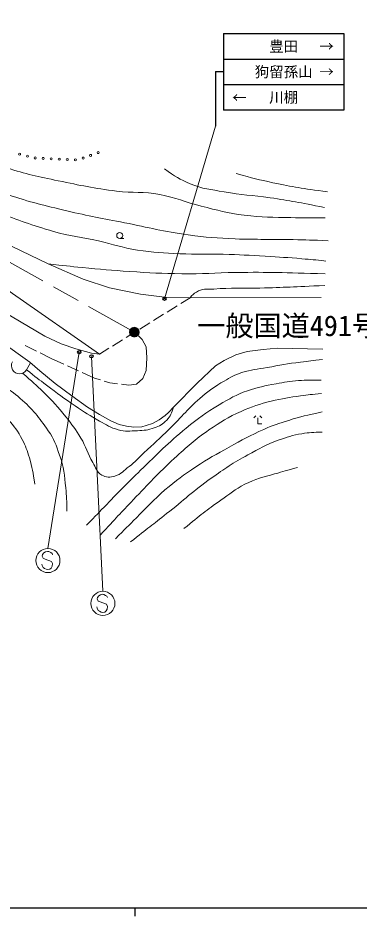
# Model space of a CAD drawing. Units: millimetres at full size, sheet at 1:1000; details may follow other scales. Extents: x 40000 to 680000, y 20000 to 380000.
# Drawn here: x 253449 to 295876, y 204000 to 315603 of the extents above; entities that cross this region are included whole.
import ezdxf
from ezdxf.enums import TextEntityAlignment as Align

# ---------------------------------------------------------------- set-up
doc = ezdxf.new("R2010")
doc.units = ezdxf.units.MM
doc.header["$LTSCALE"] = 1000
doc.header["$PDMODE"] = 32
doc.header["$PDSIZE"] = 500
doc.linetypes.add('CHAIN', pattern=[18.5, 12, -1.5, 3.5, -1.5])
for name, color, linetype, lineweight in [('M-BGD', 7, 'Continuous', 13), ('M-BMK', 2, 'CHAIN', 13), ('M-STR-STRC', 7, 'Continuous', 13), ('M-TTL-BAND', 7, 'Continuous', 25)]:
    doc.layers.add(name, color=color, linetype=linetype, lineweight=lineweight)
doc.layers.add('M-BGD-HTXT', color=7, linetype='Continuous')
doc.layers.add('M-OTRS', color=6, linetype='Continuous')
doc.styles.add('ＭＳ ゴシック', font='')
doc.styles.get('ＭＳ ゴシック').set_extended_font_data('MS Gothic')

msp = doc.modelspace()

# ---------------------------------------------------------------- linework, layer by layer
at = {"layer": 'M-BGD'}
for p, q in [((266111, 288194), (266611, 288194)), ((273689, 280111), (274866, 280844)), ((271990, 279056), (273264, 279848)), ((270291, 278000), (271565, 278792)), ((268593, 276944), (269867, 277736)), ((266894, 275888), (268168, 276680)), ((268892, 275657), (267928, 276558)), ((254357, 274909), (255746, 274214)), ((263593, 273836), (264771, 274568)), ((265196, 274832), (266470, 275624)), ((269383, 274745), (268892, 275657)), ((269500, 273366), (269383, 274745)), ((256193, 273991), (257582, 273296)), ((254507, 271893), (254994, 272765)), ((257582, 273296), (259143, 272587)), ((259598, 272380), (260964, 271759)), ((269383, 271801), (269500, 273366)), ((261419, 271552), (262980, 270843)), ((268962, 270819), (269383, 271801)), ((262980, 270843), (263699, 270624)), ((264177, 270478), (264896, 270259)), ((264896, 270259), (265816, 270148)), ((266313, 270089), (267233, 269978)), ((267233, 269978), (268191, 270095)), ((268191, 270095), (268962, 270819)), ((283030, 266162), (282780, 265912)), ((283280, 265162), (283280, 265912)), ((283780, 265912), (283530, 266162)), ((283780, 265162), (283280, 265162))]:
    msp.add_line(p, q, dxfattribs=at)
for points in [[(263593, 273836), (252790, 281368), (247158, 285318), (243068, 287911), (237250, 291346), (230497, 295179), (222528, 299689), (215821, 303521), (210657, 306302), (208297, 307540), (206287, 308265), (203927, 308826), (201801, 309013), (199347, 309059), (197267, 308779), (194907, 308171), (192524, 307050), (190467, 305765), (188621, 304386), (186191, 302470), (183442, 299892)], [(252737, 287223), (257224, 285050), (261547, 283157), (264842, 282082), (268674, 281264), (271688, 280890), (274866, 280844), (291154, 280867)], [(244546, 283288), (256775, 276059), (258831, 275101), (260654, 274493), (262594, 273933), (263593, 273836)], [(251289, 275431), (254912, 272837), (256152, 271751), (258084, 270177), (260171, 268666), (262119, 267248), (263599, 266329), (264985, 265550), (266029, 265099), (266932, 264865), (267851, 264771), (268864, 264803), (269409, 264943), (270173, 265223), (271014, 265659), (271762, 266220), (272182, 266594), (272805, 267248), (275750, 270224), (278017, 272374), (279115, 273051), (280564, 273729), (281966, 274150), (283929, 274407), (285681, 274570), (287551, 274524), (291360, 274454)]]:
    msp.add_lwpolyline(points, dxfattribs=at)
for centre, radius in [((253659, 298680), 125), ((254624, 298417), 125), ((255596, 298201), 125), ((256595, 298155), 125), ((257594, 298108), 125), ((258593, 298061), 125), ((259591, 298014), 125), ((260590, 297968), 125), ((261548, 298196), 125), ((262490, 298531), 125), ((263432, 298867), 125), ((266111, 288569), 375)]:
    msp.add_circle(centre, radius, dxfattribs=at)
at = {"layer": 'M-BGD', "lineweight": 25}
for centre in [(271679, 280701), (261069, 274075), (262593, 273555)]:
    msp.add_circle(centre, 200, dxfattribs=at)
at = {"layer": 'M-BGD'}
msp.add_arc((253634, 272382), 1000, 150.75117, 330.75117, dxfattribs=at)
for points, knots in [([(181407, 302639), (181370, 302901), (181366, 303016), (181401, 303254), (181451, 303593), (181558, 303776), (181754, 304057), (182266, 304789), (182610, 305165), (183260, 305777), (184581, 307023), (185413, 307620), (186843, 308737), (188165, 309770), (188950, 310291), (190333, 311240), (191810, 312254), (192584, 312921), (194176, 313743), (195560, 314459), (196366, 314845), (197873, 315239), (199115, 315563), (199856, 315593), (201139, 315597), (202990, 315603), (204029, 315396), (205844, 315036), (207624, 314684), (208555, 314216), (210268, 313619), (212585, 312812), (213852, 312277), (216157, 311438), (219837, 310097), (221916, 309395), (225598, 308057), (228632, 306955), (230372, 306436), (233348, 305183), (236832, 303716), (238624, 302539), (242088, 301023), (245932, 299341), (248047, 298265), (252042, 296981), (254506, 296189), (255934, 295889), (258469, 295368), (261283, 294790), (262861, 294442), (265713, 294083), (267802, 293820), (269017, 294048), (271087, 293662), (273147, 293279), (274217, 292713), (276252, 292214), (278326, 291705), (279483, 291354), (281603, 291092), (283843, 290815), (285118, 290841), (287375, 290788), (289045, 290749), (289597, 290745), (291651, 290765)], [0, 0, 0, 0, 1, 1, 1, 2, 2, 2, 3, 3, 3, 4, 4, 4, 5, 5, 5, 6, 6, 6, 7, 7, 7, 8, 8, 8, 9, 9, 9, 10, 10, 10, 11, 11, 11, 12, 12, 12, 13, 13, 13, 14, 14, 14, 15, 15, 15, 16, 16, 16, 17, 17, 17, 18, 18, 18, 19, 19, 19, 20, 20, 20, 21, 21, 21, 22, 22, 22, 22]), ([(211983, 309965), (212776, 309809), (213002, 309745), (213650, 309582), (215499, 309117), (216488, 308686), (218277, 308024), (220960, 307030), (222468, 306482), (225100, 305360), (228034, 304109), (229638, 303318), (232547, 302011), (236690, 300148), (238971, 299012), (243156, 297244), (246658, 295763), (248599, 294866), (252199, 293645), (255013, 292691), (256648, 292331), (259537, 291635), (262318, 290966), (263904, 290718), (266711, 290163), (269801, 289552), (271509, 289057), (274632, 288644), (276902, 288344), (278186, 288245), (280474, 288153), (283284, 288041), (284861, 288133), (287672, 288060), (289379, 288016), (289924, 288001), (292041, 287920)], [0, 0, 0, 0, 1, 1, 1, 2, 2, 2, 3, 3, 3, 4, 4, 4, 5, 5, 5, 6, 6, 6, 7, 7, 7, 8, 8, 8, 9, 9, 9, 10, 10, 10, 11, 11, 11, 12, 12, 12, 12]), ([(232726, 297809), (233237, 297841), (233415, 297819), (233855, 297793), (235312, 297706), (236108, 297369), (237470, 296842), (239527, 296046), (240587, 295378), (242626, 294537), (245823, 293218), (247659, 292588), (250918, 291429), (253614, 290470), (255103, 289855), (257858, 289080), (260014, 288474), (261280, 288375), (263466, 287889), (265360, 287467), (266387, 287064), (268304, 286767), (270354, 286449), (271524, 286415), (273596, 286311), (275702, 286206), (276887, 286306), (278994, 286241), (281036, 286179), (282178, 286117), (284217, 285996), (285998, 285890), (286996, 285832), (288774, 285680), (289938, 285581), (290313, 285547), (291753, 285400)], [0, 0, 0, 0, 1, 1, 1, 2, 2, 2, 3, 3, 3, 4, 4, 4, 5, 5, 5, 6, 6, 6, 7, 7, 7, 8, 8, 8, 9, 9, 9, 10, 10, 10, 11, 11, 11, 12, 12, 12, 12]), ([(291581, 292050), (288340, 292687), (287464, 292869), (284804, 293265), (282575, 293597), (281294, 293573), (279079, 293990), (277419, 294302), (276428, 294336), (274873, 294994), (273539, 295559), (273018, 295899), (271671, 296864)], [0, 0, 0, 0, 1, 1, 1, 2, 2, 2, 3, 3, 3, 4, 4, 4, 4]), ([(280575, 296256), (282744, 295671), (283355, 295526), (285155, 295135), (287787, 294563), (288703, 294459), (291955, 293990)], [0, 0, 0, 0, 1, 1, 1, 2, 2, 2, 2]), ([(182376, 276715), (183632, 278680), (183962, 279194), (185016, 280758), (186123, 282400), (186668, 283379), (187914, 284917), (189457, 286824), (190516, 287727), (192284, 289427), (193439, 290539), (193977, 291325), (195345, 292161), (196533, 292889), (197258, 293235), (198593, 293634), (199684, 293959), (200329, 294105), (201467, 294124), (202567, 294143), (203188, 293973), (204248, 293680), (205985, 293201), (206907, 292760), (208571, 292068), (211182, 290982), (212678, 290433), (215184, 289124), (218260, 287516), (219797, 286286), (222826, 284590), (225405, 283146), (226850, 282330), (229509, 281038), (232199, 279731), (233779, 279158), (236496, 277907), (239007, 276751), (240411, 276098), (242899, 274893), (244651, 274044), (245683, 273659), (247362, 272673), (249001, 271709), (249884, 271108), (251451, 270032), (252371, 269401), (252902, 269061), (253741, 268326), (255305, 266959), (256038, 266013), (257223, 264307), (257964, 263240), (258191, 262516), (258625, 261292), (259168, 259760), (259237, 258821), (259396, 257203), (259507, 256084), (259530, 255674), (259537, 254329)], [0, 0, 0, 0, 1, 1, 1, 2, 2, 2, 3, 3, 3, 4, 4, 4, 5, 5, 5, 6, 6, 6, 7, 7, 7, 8, 8, 8, 9, 9, 9, 10, 10, 10, 11, 11, 11, 12, 12, 12, 13, 13, 13, 14, 14, 14, 15, 15, 15, 16, 16, 16, 17, 17, 17, 18, 18, 18, 19, 19, 19, 20, 20, 20, 20]), ([(196178, 288912), (197313, 289566), (197738, 289869), (198858, 290127), (199616, 290302), (200058, 290360), (200836, 290361), (202169, 290362), (202916, 290197), (204217, 289909), (205699, 289581), (206534, 289381), (207956, 288850), (209566, 288247), (210444, 287841), (211983, 287074), (214462, 285838), (215769, 284991), (218199, 283662), (220998, 282132), (222516, 281179), (225373, 279759), (228208, 278350), (229907, 277796), (232780, 276465), (234658, 275595), (235705, 275094), (237547, 274151), (239966, 272914), (241249, 272087), (243646, 270810), (245840, 269640), (247204, 269224), (249301, 267889), (250508, 267120), (251270, 266752), (252234, 265696), (253028, 264825), (253418, 264271), (253979, 263234), (254438, 262386), (254576, 261849), (254867, 260929), (255259, 259690), (255312, 259199), (255552, 257673)], [0, 0, 0, 0, 1, 1, 1, 2, 2, 2, 3, 3, 3, 4, 4, 4, 5, 5, 5, 6, 6, 6, 7, 7, 7, 8, 8, 8, 9, 9, 9, 10, 10, 10, 11, 11, 11, 12, 12, 12, 13, 13, 13, 14, 14, 14, 15, 15, 15, 15]), ([(257224, 285050), (259271, 284807), (259805, 284750), (261463, 284584), (263759, 284355), (265048, 284244), (267351, 284093), (269877, 283928), (271294, 283851), (273824, 283813), (276444, 283773), (277911, 283945), (280531, 283976), (284885, 284028), (286311, 283959), (291677, 283813)], [0, 0, 0, 0, 1, 1, 1, 2, 2, 2, 3, 3, 3, 4, 4, 4, 5, 5, 5, 5]), ([(274866, 280844), (275137, 281187), (275305, 281320), (275647, 281546), (276358, 282016), (276947, 281856), (277797, 281920), (280036, 282088), (281300, 281974), (283545, 282037), (286696, 282125), (287703, 282180), (291607, 282364)], [0, 0, 0, 0, 1, 1, 1, 2, 2, 2, 3, 3, 3, 4, 4, 4, 4]), ([(254020, 271460), (255286, 270384), (255647, 270066), (256624, 269103), (257775, 267970), (258388, 267297), (259405, 266042), (260201, 265060), (260612, 264477), (261275, 263401), (261966, 262279), (262076, 261499), (262747, 260364), (263129, 259716), (263223, 259185), (263868, 258798), (264418, 258468), (264885, 258516), (265504, 258681), (266311, 258896), (266614, 259368), (267280, 259873), (268058, 260462), (268410, 260893), (269126, 261555), (270359, 262694), (271049, 263334), (272257, 264500), (273893, 266077), (274651, 267131), (276394, 268589), (277378, 269413), (277968, 269842), (279081, 270482), (279913, 270960), (280390, 271231), (281301, 271533), (282485, 271927), (283205, 271940), (284432, 272164), (286051, 272461), (286959, 272632), (288592, 272842), (289666, 272980), (290024, 273022), (291349, 273146)], [0, 0, 0, 0, 1, 1, 1, 2, 2, 2, 3, 3, 3, 4, 4, 4, 5, 5, 5, 6, 6, 6, 7, 7, 7, 8, 8, 8, 9, 9, 9, 10, 10, 10, 11, 11, 11, 12, 12, 12, 13, 13, 13, 14, 14, 14, 15, 15, 15, 15]), ([(254507, 271893), (255698, 270952), (256015, 270707), (256998, 269968), (258373, 268934), (259145, 268355), (260574, 267397), (261735, 266619), (262386, 266178), (263611, 265505), (264477, 265028), (264949, 264695), (265901, 264430), (266808, 264177), (267368, 264265), (268308, 264313), (269140, 264355), (269630, 264375), (270411, 264663), (271077, 264909), (271470, 265103), (271954, 265621), (272443, 266146), (272564, 266517), (272805, 267248)], [0, 0, 0, 0, 1, 1, 1, 2, 2, 2, 3, 3, 3, 4, 4, 4, 5, 5, 5, 6, 6, 6, 7, 7, 7, 8, 8, 8, 8]), ([(261993, 252567), (263200, 253832), (263512, 254153), (264493, 255161), (266119, 256831), (267021, 257775), (268700, 259391), (270874, 261482), (272034, 262726), (274378, 264625), (275899, 265858), (276776, 266538), (278468, 267523), (279797, 268297), (280542, 268773), (281996, 269276), (283346, 269742), (284145, 269873), (285548, 270140), (286635, 270347), (287249, 270451), (288352, 270537), (289444, 270623), (289841, 270614), (291156, 270584)], [0, 0, 0, 0, 1, 1, 1, 2, 2, 2, 3, 3, 3, 4, 4, 4, 5, 5, 5, 6, 6, 6, 7, 7, 7, 8, 8, 8, 8]), ([(263717, 251364), (265677, 253499), (266194, 254054), (267818, 255745), (269768, 257778), (270816, 258967), (272900, 260863), (274512, 262329), (275408, 263181), (277211, 264403), (278704, 265415), (279558, 265987), (281207, 266717), (282621, 267342), (283457, 267609), (284958, 267979), (286363, 268325), (287169, 268451), (288603, 268645), (289613, 268781), (289958, 268820), (291197, 268925)], [0, 0, 0, 0, 1, 1, 1, 2, 2, 2, 3, 3, 3, 4, 4, 4, 5, 5, 5, 6, 6, 6, 7, 7, 7, 7]), ([(265563, 250873), (266828, 252149), (267152, 252473), (268180, 253490), (269556, 254853), (270266, 255684), (271732, 256949), (273154, 258176), (274022, 258785), (275587, 259823), (277149, 260859), (278085, 261344), (279724, 262253), (281376, 263171), (282295, 263708), (284023, 264473), (285203, 264996), (285901, 265205), (287131, 265595), (288729, 266102), (289309, 266212), (291291, 266647)], [0, 0, 0, 0, 1, 1, 1, 2, 2, 2, 3, 3, 3, 4, 4, 4, 5, 5, 5, 6, 6, 6, 7, 7, 7, 7]), ([(267455, 250499), (269642, 252199), (270194, 252630), (271942, 254005), (274113, 255711), (275230, 256798), (277480, 258398), (279199, 259620), (280183, 260290), (282037, 261295), (283479, 262078), (284280, 262559), (285823, 263118), (286945, 263525), (287588, 263749), (288767, 263936), (289743, 264091), (290128, 264110), (291291, 264123)], [0, 0, 0, 0, 1, 1, 1, 2, 2, 2, 3, 3, 3, 4, 4, 4, 5, 5, 5, 6, 6, 6, 6]), ([(274092, 252159), (276242, 253878), (276823, 254376), (278672, 255664), (279823, 256465), (280424, 256993), (281663, 257650), (283020, 258369), (283910, 258486), (285379, 258935), (286476, 259271), (286846, 259375), (288206, 259730)], [0, 0, 0, 0, 1, 1, 1, 2, 2, 2, 3, 3, 3, 4, 4, 4, 4])]:
    msp.add_open_spline(points, degree=3, knots=knots, dxfattribs=at)
at = {"layer": 'M-BMK'}
msp.add_lwpolyline([(207528, 309924), (246089, 288775), (267928, 276558)], dxfattribs=at)
at = {"layer": 'M-OTRS'}
msp.add_point((267928, 276558), dxfattribs=at)
at = {"layer": 'M-STR-STRC', "lineweight": 25}
for p, q in [((279002, 313656), (294002, 313656)), ((279002, 313656), (279002, 304156)), ((294002, 313656), (294002, 304156)), ((279002, 310490), (294002, 310490)), ((278002, 308941), (278002, 302156)), ((278002, 308941), (279002, 308941)), ((279002, 307323), (294002, 307323)), ((294002, 304156), (279002, 304156))]:
    msp.add_line(p, q, dxfattribs=at)
at = {"layer": 'M-STR-STRC'}
for p, q in [((278002, 302156), (271679, 280701)), ((261062, 274055), (257153, 249680)), ((262586, 273536), (263989, 244352)), ((256492, 248910), (256468, 248739)), ((256685, 249118), (256492, 248910)), ((256881, 249257), (256685, 249118)), ((257130, 249307), (256881, 249257)), ((257304, 249283), (257130, 249307)), ((257521, 249174), (257304, 249283)), ((257685, 249062), (257521, 249174)), ((257737, 248895), (257685, 249062)), ((256468, 248739), (256597, 248466)), ((256597, 248466), (256823, 248356)), ((256823, 248356), (257621, 248073)), ((257621, 248073), (257742, 247814)), ((257742, 247814), (257697, 247473)), ((256472, 247577), (256413, 247742)), ((256598, 247311), (256472, 247577)), ((256753, 247200), (256598, 247311)), ((256972, 247088), (256753, 247200)), ((257152, 247062), (256972, 247088)), ((257404, 247106), (257152, 247062)), ((257591, 247250), (257404, 247106)), ((257697, 247473), (257591, 247250)), ((263327, 243582), (263303, 243412)), ((263303, 243412), (263432, 243138)), ((263520, 243790), (263327, 243582)), ((263717, 243929), (263520, 243790)), ((263966, 243979), (263717, 243929)), ((264139, 243955), (263966, 243979)), ((264356, 243846), (264139, 243955)), ((264521, 243734), (264356, 243846)), ((264572, 243567), (264521, 243734)), ((263307, 242249), (263248, 242414)), ((263433, 241983), (263307, 242249)), ((263432, 243138), (263658, 243028)), ((263658, 243028), (264456, 242745)), ((264456, 242745), (264577, 242486)), ((264577, 242486), (264532, 242145)), ((263588, 241873), (263433, 241983)), ((263807, 241760), (263588, 241873)), ((263987, 241735), (263807, 241760)), ((264239, 241778), (263987, 241735)), ((264426, 241922), (264239, 241778)), ((264532, 242145), (264426, 241922))]:
    msp.add_line(p, q, dxfattribs=at)
for centre in [(257178, 248180), (264013, 242852)]:
    msp.add_circle(centre, 1500, dxfattribs=at)
at = {"layer": 'M-TTL-BAND', "lineweight": 13}
for p, q in [((267329, 276514), (267972, 277157)), ((267329, 276599), (267887, 277157)), ((267339, 276439), (268046, 277146)), ((267344, 276699), (267787, 277142)), ((267357, 276372), (268114, 277129)), ((267381, 276311), (268175, 277105)), ((267395, 276834), (267652, 277091)), ((267410, 276255), (268231, 277076)), ((267443, 276204), (268282, 277042)), ((267481, 276157), (268329, 277004)), ((267524, 276114), (268371, 276962)), ((267570, 276076), (268410, 276915)), ((267621, 276042), (268444, 276865)), ((267677, 276013), (268473, 276809)), ((267738, 275989), (268497, 276748)), ((267804, 275971), (268515, 276681)), ((267879, 275960), (268526, 276607)), ((267962, 275959), (268527, 276523)), ((268061, 275973), (268513, 276424)), ((268193, 276020), (268466, 276293))]:
    msp.add_line(p, q, dxfattribs=at)
at = {"layer": 'M-TTL-BAND'}
for p, q in [((40000, 205000), (579000, 205000)), ((268000, 205000), (268000, 204000))]:
    msp.add_line(p, q, dxfattribs=at)
at = {"layer": 'M-TTL-BAND', "lineweight": 13}
msp.add_circle((267928, 276558), 600, dxfattribs=at)
at = {"layer": 'M-TTL-BAND'}
msp.add_point((267928, 276558), dxfattribs=at)

# ---------------------------------------------------------------- texts
at = {"layer": 'M-BGD-HTXT', "style": 'ＭＳ ゴシック'}
msp.add_text('一般国道491号線', height=2566, dxfattribs=at).set_placement((288865, 277354), align=Align.MIDDLE_CENTER)
at = {"layer": 'M-STR-STRC', "style": 'ＭＳ ゴシック'}
for s, p in [('豊田', (286502, 312073)), ('→', (291833, 312073)), ('狗留孫山', (286502, 308906)), ('→', (291833, 308906)), ('川棚', (286502, 305740))]:
    msp.add_text(s, height=1320, dxfattribs=at).set_placement(p, align=Align.MIDDLE_CENTER)
msp.add_text('→', height=1320, rotation=180, dxfattribs=at).set_placement((281002, 305740), align=Align.MIDDLE_CENTER)

doc.saveas('drawing.dxf')
